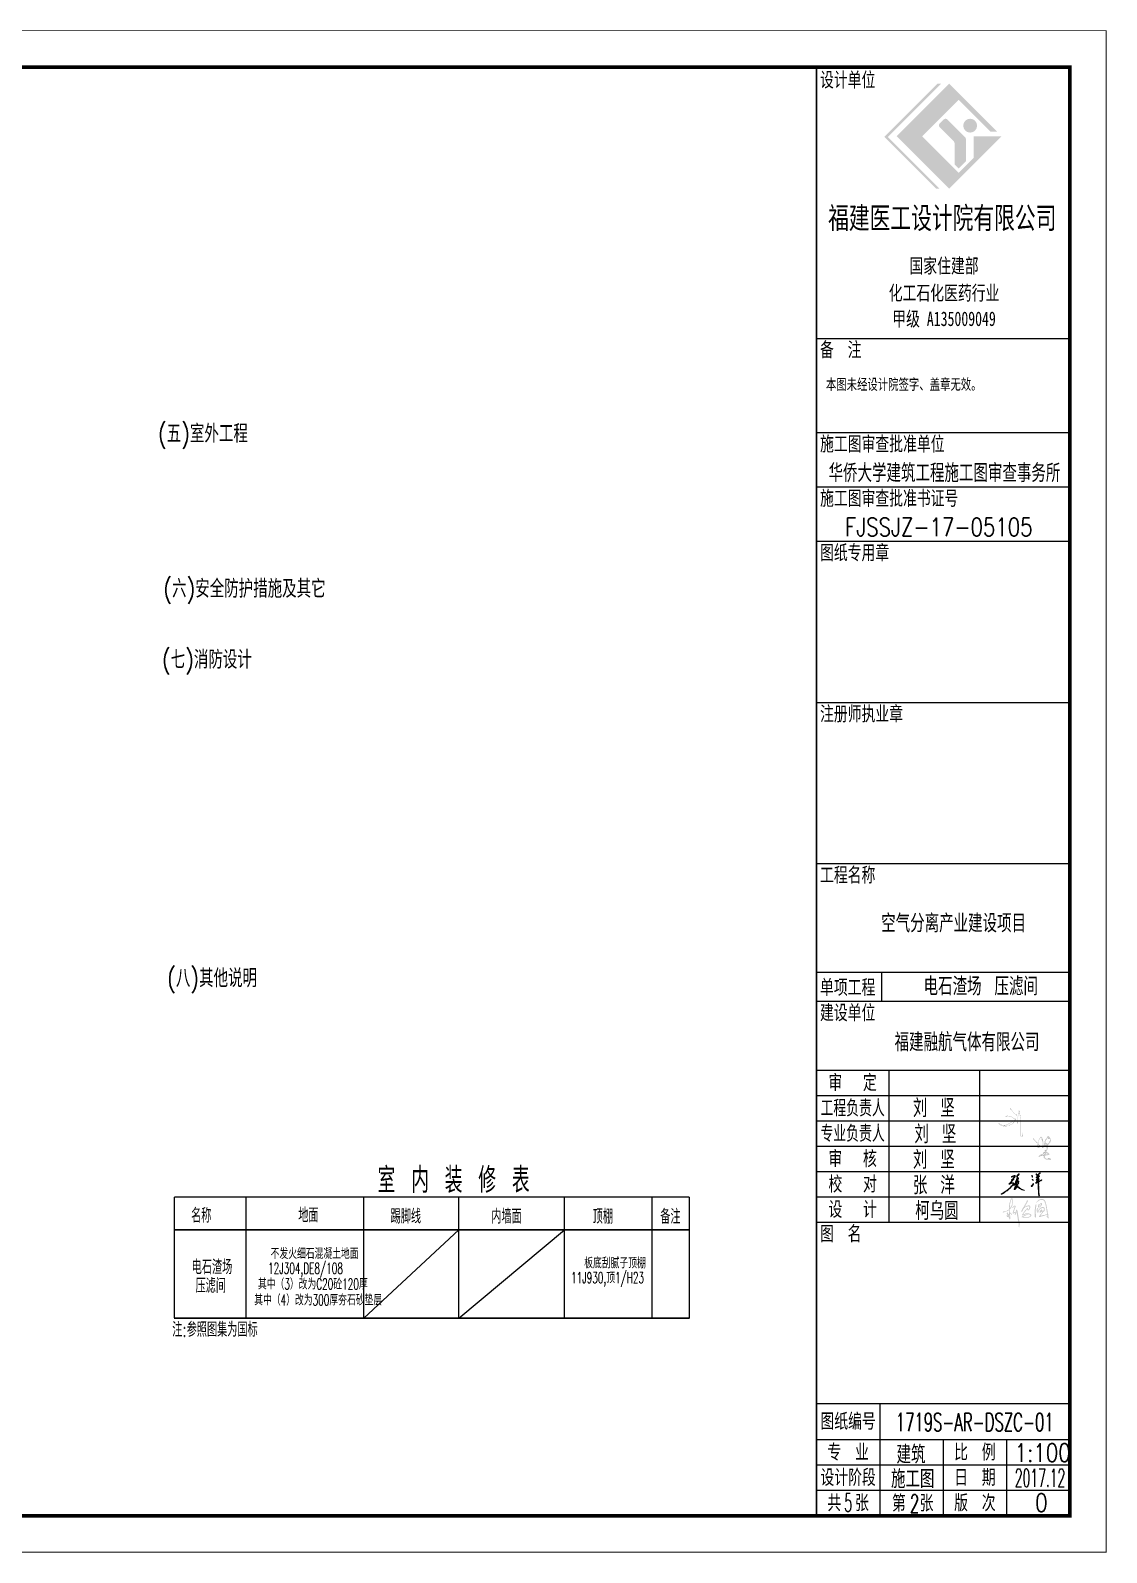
# Model space of a CAD drawing. Extents: x -107750 to 191080, y -97611 to -29805.
# Drawn here: x -37596 to -7886, y -97611 to -55591 of the extents above; entities that cross this region are included whole.
import ezdxf
from ezdxf.enums import TextEntityAlignment as Align

# ---------------------------------------------------------------- set-up
doc = ezdxf.new("R2010")
doc.units = 0
doc.header["$LTSCALE"] = 1000
doc.header["$MEASUREMENT"] = 0
for name, color, linetype in [('DIM', 1, 'Continuous'), ('FRAME', 3, 'Continuous'), ('PUB_TEXT', 7, 'Continuous'), ('文字', 4, 'Continuous')]:
    doc.layers.add(name, color=color, linetype=linetype)
doc.styles.add('_HZTXT', font='TXT', dxfattribs={"width": 0.8, "bigfont": 'HZTXT'})
doc.styles.add('FRAME', font='simhei.ttf', dxfattribs={"width": 0.7})
doc.styles.add('HZTXT', font='txt.shx', dxfattribs={"width": 0.8, "bigfont": 'hztxt.shx'})
doc.styles.add('黑体', font='simhei.ttf', dxfattribs={"width": 0.7})

# ---------------------------------------------------------------- blocks, each defined once
blk = doc.blocks.new('A$C6C54315B')
at = {"layer": 'FRAME'}
h = blk.add_hatch(color=256, dxfattribs=at)
h.paths.add_polyline_path([(54328, 39098), (55337, 40107), (56218, 39226), (56398, 39226), (55075, 40549), (53625, 39098), (55075, 37648), (56525, 39098), (55749, 39098), (55749, 38502), (55337, 38090)], flags=0)
edge = h.paths.add_edge_path(flags=0)
edge.add_arc((55154, 38910), 69.1, 0, 45, ccw=False)
edge.add_line((55223, 38910), (55223, 38327))
edge.add_line((55223, 38327), (55340, 38210))
edge.add_line((55340, 38210), (55538, 38409))
edge.add_line((55538, 38409), (55538, 39020))
edge.add_arc((55469, 39020), 69.1, 360, 405)
edge.add_line((55518, 39069), (55024, 39562))
edge.add_arc((54976, 39513), 69.1, 45, 135)
edge.add_line((54927, 39562), (54812, 39447))
edge.add_arc((54861, 39399), 69.1, 135, 225)
edge.add_line((54812, 39350), (55203, 38959))
edge = h.paths.add_edge_path(flags=0)
edge.add_arc((55655, 39391), 192, 0, 180)
edge.add_arc((55655, 39391), 192, 180, 360)
h.paths.add_polyline_path([(54716, 37648), (54814, 37648), (53382, 39080), (54851, 40549), (54754, 40549), (53285, 39080)], flags=0)
for p, q in [((58410, 33510), (51410, 33510)), ((58410, 30910), (51410, 30910)), ((58410, 29410), (51410, 29410)), ((58410, 27910), (51410, 27910)), ((58410, 23460), (51410, 23460)), ((58410, 19010), (51410, 19010)), ((58410, 16010), (51410, 16010)), ((53210, 16010), (53210, 15210)), ((58410, 15210), (51410, 15210)), ((58410, 13310), (51410, 13310)), ((53410, 13310), (53410, 9110)), ((55910, 13310), (55910, 9110)), ((58410, 12610), (51410, 12610)), ((58410, 11910), (51410, 11910)), ((58410, 11210), (51410, 11210)), ((58410, 10510), (51410, 10510)), ((58410, 9810), (51410, 9810)), ((58410, 9110), (51410, 9110)), ((58410, 4110), (51410, 4110)), ((53160, 4110), (53160, 1010)), ((58410, 3110), (51410, 3110)), ((54910, 3110), (54910, 1010)), ((56660, 3110), (56660, 1010)), ((58410, 2410), (51410, 2410)), ((58410, 1710), (51410, 1710))]:
    blk.add_line(p, q, dxfattribs=at)
for points, const_width in [([(10, 42010), (10, 10), (59410, 10), (59410, 42010)], 20), ([(2510, 41010), (2510, 1010), (58410, 1010), (58410, 41010)], 100)]:
    blk.add_lwpolyline(points, close=True, dxfattribs=dict(at, const_width=const_width))
at = {"layer": 'FRAME', "const_width": 50}
blk.add_lwpolyline([(51410, 41010), (51410, 1010)], dxfattribs=at)
at = {"layer": 'FRAME'}
for s, insert, char_height, width, attachment_point, style in [('设计单位', (51510, 40860), 400, 2368.14, 1, 'FRAME'), ('福建医工设计院有限公司', (54885, 36811), 600, 9859.32, 5, 'FRAME'), ('国家住建部', (54934, 35501), 400, 2944.75, 5, 'FRAME'), ('化工石化医药行业', (54934, 34752), 400, 4781.36, 5, 'FRAME'), ('甲级 A135009049', (54934, 34038), 400, 4439.66, 5, 'FRAME'), ('备  注', (51510, 33410), 400, 1758.31, 1, 'FRAME'), ('本图未经设计院签字、盖章无效。', (51673, 32067), 300, 6524.24, 7, '黑体'), ('施工图审查批准单位', (51510, 30810), 400, 5412.54, 1, 'FRAME'), ('施工图审查批准书证号', (51510, 29310), 400, 6008.14, 1, 'FRAME'), ('图纸专用章', (51510, 27810), 400, 2928.14, 1, 'FRAME'), ('注册师执业章', (51510, 23360), 400, 3554.58, 1, 'FRAME'), ('工程名称', (51510, 18910), 400, 2368.14, 1, 'FRAME'), ('单项工程', (51510, 15810), 400, 2349.15, 1, 'FRAME'), ('建设单位', (51510, 15110), 400, 2375.25, 1, 'FRAME'), ('审   定', (52410, 12960), 400, 2038.31, 5, 'FRAME'), ('{\\W0.65;工程负责人}', (52410, 12260), 400, 2758.64, 5, 'FRAME'), ('{\\W0.65;专业负责人}', (52410, 11560), 400, 2763.05, 5, 'FRAME'), ('审   核', (52410, 10860), 400, 2052.54, 5, 'FRAME'), ('校   对', (52410, 10160), 400, 2066.78, 5, 'FRAME'), ('设   计', (52410, 9460), 400, 2059.66, 5, 'FRAME'), ('图  名', (51510, 9010), 400, 1670.51, 1, 'FRAME'), ('图纸编号', (52285, 3610), 400, 2325.42, 5, 'FRAME'), ('专  业', (52285, 2760), 400, 1753.56, 5, 'FRAME'), ('比  例', (55785, 2760), 400, 1677.63, 5, 'FRAME'), ('设计阶段', (52285, 2060), 400, 2361.02, 5, 'FRAME'), ('日  期', (55785, 2060), 400, 1618.31, 5, 'FRAME'), ('共  张', (52285, 1360), 400, 1741.69, 5, 'FRAME'), ('第  张', (54069, 1353), 400, 1746.44, 5, 'FRAME'), ('版  次', (55785, 1360), 400, 1753.56, 5, 'FRAME')]:
    blk.add_mtext(s, dxfattribs=dict(at, insert=insert, char_height=char_height, width=width, attachment_point=attachment_point, style=style))
at = {"layer": 'PUB_TEXT', "style": '_HZTXT'}
for s, width, p in [('空气分离产业建设项目', 0.8, (53198, 17121)), ('电石渣场 压滤间', 0.8, (54369, 15380)), ('福建融航气体有限公司', 0.8, (53568, 13838)), ('刘 坚', 0.8, (54074, 12020)), ('刘 坚', 0.8, (54115, 11298)), ('刘 坚', 0.8, (54074, 10593)), ('张 洋', 0.8, (54074, 9888)), (' 柯乌圆', 0.8, (53781, 9182)), ('建筑', 0.8, (53622, 2456)), ('1:100', 0.8, (56887, 2507)), ('施工图', 0.8, (53468, 1780)), ('2017.12', 0.5, (56887, 1811)), ('5', 0.5, (52181, 1126)), ('0', 0.8, (57449, 1126))]:
    blk.add_text(s, height=500, dxfattribs=dict(at, width=width)).set_placement(p)
blk = doc.blocks.new('张洋')
at = {"lineweight": 9}
h = blk.add_hatch(color=4, dxfattribs=at)
h.paths.add_polyline_path([(1319, 100), (1323, 105), (1371, 81), (1419, 47), (1410, 23), (1391, 9), (1333, -73), (1232, -183), (1232, -193), (1203, -212), (1199, -197), (1208, -164), (1247, -101), (1256, -53), (1290, -1), (1299, 47), (1314, 62), (1319, 100)], flags=16)
h.paths.add_polyline_path([(2773, 134), (2763, 139), (2759, 129), (2768, 124), (2773, 134)], flags=17)
h.paths.add_polyline_path([(2941, 302), (2936, 307), (2917, 297), (2912, 273), (2821, 153), (2787, 95), (2778, 91), (2773, 110), (2759, 115), (2749, 95), (2739, 95), (2725, 76), (2754, 43), (2797, 43), (2821, 67), (2922, 239), (2922, 254), (2941, 283), (2941, 302)])
h.paths.add_polyline_path([(1328, 479), (1333, 479), (1333, 465), (1319, 451), (1328, 479)], flags=16)
h.paths.add_polyline_path([(1405, 542), (1410, 542), (1371, 499), (1405, 542)], flags=16)
h.paths.add_polyline_path([(3325, 566), (3330, 571), (3339, 475), (3200, 403), (3205, 422), (3243, 460), (3325, 566)], flags=16)
h.paths.add_polyline_path([(2826, 681), (2816, 686), (2816, 652), (2864, 623), (2869, 585), (2883, 580), (2903, 619), (2898, 643), (2879, 662), (2850, 667), (2826, 681)])
edge = h.paths.add_edge_path(flags=16)
edge.add_line((3387, 700), (3383, 700))
h.paths.add_polyline_path([(2787, 1036), (2783, 1041), (2759, 1031), (2759, 1012), (2797, 983), (2821, 931), (2821, 902), (2835, 897), (2850, 921), (2855, 964), (2840, 1003), (2811, 1031), (2787, 1036)])
h.paths.add_polyline_path([(3215, 1185), (3210, 1190), (3191, 1190), (3176, 1175), (3186, 1142), (3234, 1094), (3263, 1094), (3272, 1113), (3243, 1142), (3239, 1166), (3215, 1185)], flags=17)
h.paths.add_polyline_path([(1602, 1199), (1597, 1204), (1578, 1204), (1554, 1166), (1463, 1070), (1362, 940), (1362, 931), (1381, 916), (1386, 945), (1429, 969), (1429, 911), (1362, 681), (1275, 470), (1266, 407), (1285, 388), (1256, 355), (1271, 326), (1251, 316), (1194, 249), (1103, 167), (1103, 158), (1117, 143), (1155, 153), (1304, 307), (1323, 316), (1333, 297), (1323, 215), (1309, 196), (1280, 81), (1251, 33), (1242, -10), (1194, -116), (1155, -178), (1155, -226), (1165, -241), (1184, -250), (1223, -250), (1242, -241), (1290, -188), (1314, -154), (1319, -135), (1347, -116), (1347, -101), (1367, -68), (1381, -63), (1395, -34), (1448, 23), (1501, -20), (1525, -53), (1539, -58), (1573, -97), (1659, -159), (1847, -260), (2005, -313), (2072, -317), (2082, -308), (2067, -293), (1971, -265), (1909, -231), (1875, -226), (1779, -178), (1635, -87), (1477, 57), (1472, 71), (1501, 110), (1501, 124), (1487, 129), (1467, 95), (1448, 81), (1405, 110), (1352, 129), (1453, 215), (1487, 239), (1530, 297), (1554, 307), (1578, 340), (1578, 355), (1563, 369), (1549, 369), (1511, 316), (1352, 167), (1347, 191), (1371, 230), (1376, 316), (1367, 355), (1434, 393), (1458, 417), (1520, 436), (1583, 489), (1592, 513), (1583, 523), (1554, 527), (1520, 499), (1429, 451), (1400, 417), (1376, 417), (1357, 403), (1338, 407), (1352, 417), (1371, 455), (1448, 537), (1487, 595), (1472, 623), (1453, 628), (1448, 638), (1482, 691), (1511, 715), (1520, 743), (1544, 763), (1568, 825), (1563, 835), (1530, 844), (1491, 825), (1458, 796), (1448, 772), (1448, 743), (1463, 729), (1491, 758), (1491, 777), (1501, 787), (1515, 782), (1458, 710), (1371, 566), (1357, 561), (1371, 590), (1376, 628), (1391, 643), (1424, 734), (1434, 787), (1472, 902), (1477, 1022), (1511, 1051), (1511, 1060), (1544, 1084), (1611, 1175), (1611, 1195), (1602, 1199)])
h.paths.add_polyline_path([(3541, 1305), (3536, 1310), (3522, 1310), (3512, 1286), (3469, 1267), (3450, 1238), (3383, 1171), (3335, 1094), (3311, 1070), (3287, 1017), (3200, 902), (3186, 863), (3205, 844), (3243, 844), (3311, 883), (3354, 921), (3397, 940), (3368, 887), (3335, 883), (3325, 863), (3335, 825), (3330, 729), (3301, 705), (3234, 671), (3287, 748), (3282, 758), (3272, 758), (3267, 743), (3258, 743), (3219, 710), (3176, 657), (3181, 643), (3200, 628), (3243, 628), (3272, 638), (3311, 667), (3330, 667), (3330, 619), (3258, 523), (3104, 359), (3104, 350), (3119, 335), (3181, 340), (3205, 359), (3330, 422), (3344, 422), (3359, 307), (3354, 268), (3363, 215), (3373, -250), (3383, -308), (3407, -673), (3440, -788), (3455, -807), (3469, -807), (3479, -788), (3455, -716), (3450, -634), (3440, -610), (3431, -389), (3421, -380), (3421, -125), (3411, -111), (3411, -39), (3421, -25), (3411, 38), (3416, 105), (3407, 163), (3411, 220), (3392, 441), (3397, 460), (3445, 479), (3483, 503), (3493, 518), (3531, 523), (3575, 556), (3618, 571), (3699, 623), (3680, 647), (3661, 647), (3551, 590), (3512, 561), (3488, 561), (3421, 518), (3387, 508), (3383, 643), (3445, 719), (3445, 739), (3421, 758), (3378, 758), (3383, 825), (3397, 844), (3397, 859), (3378, 878), (3450, 959), (3479, 974), (3493, 998), (3479, 1027), (3459, 1027), (3435, 1012), (3397, 1003), (3378, 979), (3344, 964), (3234, 883), (3277, 940), (3282, 959), (3354, 1065), (3368, 1075), (3383, 1108), (3416, 1137), (3426, 1161), (3546, 1262), (3541, 1305)])
edge = h.paths.add_edge_path()
edge.add_line((906, 911), (925, 945))
edge.add_line((925, 945), (978, 979))
edge.add_line((978, 979), (1088, 1031))
edge.add_line((1088, 1031), (1112, 1031))
edge.add_line((1112, 1031), (1151, 1046))
edge.add_line((1151, 1046), (1155, 1041))
edge.add_line((906, 911), (915, 902))
edge.add_line((1155, 1041), (1203, 1041))
edge.add_line((1203, 1041), (1242, 1012))
edge.add_line((1242, 1012), (1237, 955))
edge.add_line((1237, 955), (1189, 873))
edge.add_line((1189, 873), (1103, 791))
edge.add_line((1103, 791), (1098, 772))
edge.add_line((1098, 772), (1117, 758))
edge.add_line((1117, 758), (1117, 724))
edge.add_line((1117, 724), (1103, 695))
edge.add_line((1103, 695), (997, 580))
edge.add_line((997, 580), (906, 460))
edge.add_line((906, 460), (752, 287))
edge.add_line((752, 287), (819, 326))
edge.add_line((819, 326), (882, 345))
edge.add_line((882, 345), (939, 374))
edge.add_line((939, 374), (987, 383))
edge.add_line((987, 383), (1059, 379))
edge.add_line((1059, 379), (1107, 355))
edge.add_line((1107, 355), (1131, 321))
edge.add_line((1131, 321), (1122, 283))
edge.add_line((1122, 283), (1088, 220))
edge.add_line((1088, 220), (1035, 167))
edge.add_line((1035, 167), (1002, 115))
edge.add_line((1002, 115), (954, 62))
edge.add_line((954, 62), (887, -1))
edge.add_line((887, -1), (829, -73))
edge.add_line((829, -73), (647, -241))
edge.add_line((647, -241), (498, -356))
edge.add_line((498, -356), (330, -461))
edge.add_line((330, -461), (272, -509))
edge.add_line((272, -509), (224, -533))
edge.add_line((224, -533), (143, -591))
edge.add_line((143, -591), (119, -596))
edge.add_line((119, -596), (90, -620))
edge.add_line((90, -620), (27, -653))
edge.add_line((27, -653), (-25, -673))
edge.add_line((-25, -673), (-35, -663))
edge.add_line((-35, -663), (-30, -677))
edge.add_line((-30, -677), (-40, -682))
edge.add_line((-40, -682), (-49, -663))
edge.add_line((-49, -663), (-35, -644))
edge.add_line((-35, -644), (138, -553))
edge.add_line((138, -553), (243, -481))
edge.add_line((243, -481), (272, -471))
edge.add_line((272, -471), (287, -452))
edge.add_line((287, -452), (311, -442))
edge.add_line((311, -442), (373, -394))
edge.add_line((373, -394), (407, -380))
edge.add_line((407, -380), (479, -322))
edge.add_line((479, -322), (488, -322))
edge.add_line((488, -322), (527, -284))
edge.add_line((527, -284), (565, -265))
edge.add_line((565, -265), (685, -154))
edge.add_line((685, -154), (699, -149))
edge.add_line((699, -149), (810, -44))
edge.add_line((810, -44), (863, 28))
edge.add_line((863, 28), (959, 119))
edge.add_line((959, 119), (973, 148))
edge.add_line((973, 148), (1002, 172))
edge.add_line((1002, 172), (1021, 211))
edge.add_line((1021, 211), (1050, 239))
edge.add_line((1050, 239), (1074, 278))
edge.add_line((1074, 278), (1083, 321))
edge.add_line((1083, 321), (1064, 335))
edge.add_line((1064, 335), (983, 345))
edge.add_line((983, 345), (810, 278))
edge.add_line((810, 278), (757, 239))
edge.add_line((757, 239), (695, 244))
edge.add_line((695, 244), (680, 263))
edge.add_line((680, 263), (810, 398))
edge.add_line((810, 398), (839, 441))
edge.add_line((839, 441), (915, 523))
edge.add_line((915, 523), (935, 556))
edge.add_line((935, 556), (1026, 657))
edge.add_line((1026, 657), (1069, 719))
edge.add_line((1069, 719), (1035, 719))
edge.add_line((1035, 719), (1021, 705))
edge.add_line((1021, 705), (1021, 695))
edge.add_line((1021, 695), (954, 638))
edge.add_line((954, 638), (925, 633))
edge.add_line((925, 633), (911, 647))
edge.add_line((911, 647), (911, 657))
edge.add_line((911, 657), (987, 719))
edge.add_line((987, 719), (997, 719))
edge.add_line((997, 719), (1002, 734))
edge.add_line((1002, 734), (1055, 777))
edge.add_line((1055, 777), (1093, 830))
edge.add_line((1093, 830), (1165, 907))
edge.add_line((1165, 907), (1194, 964))
edge.add_line((1194, 964), (1194, 993))
edge.add_line((1194, 993), (1184, 1003))
edge.add_line((1184, 1003), (1127, 998))
edge.add_line((1127, 998), (1050, 969))
edge.add_line((1050, 969), (1035, 955))
edge.add_line((1035, 955), (1021, 955))
edge.add_line((1021, 955), (939, 902))
edge.add_line((939, 902), (915, 902))
edge.add_line((915, 902), (915, 902))
at = {"color": 4, "lineweight": 9}
blk.add_line((906, 911, 31107534), (915, 902, 31107534), dxfattribs=at)
at = {"color": 4, "lineweight": 9, "elevation": 31107534}
for points in [[(915, 902), (915, 902), (939, 902), (1021, 955), (1035, 955), (1050, 969), (1127, 998), (1184, 1003), (1194, 993), (1194, 964), (1165, 907), (1093, 830), (1055, 777), (1002, 734), (997, 719), (987, 719), (911, 657), (911, 647), (925, 633), (954, 638), (1021, 695), (1021, 705), (1035, 719), (1069, 719), (1026, 657), (935, 556), (915, 523), (839, 441), (810, 398), (680, 263), (695, 244), (757, 239), (810, 278), (983, 345), (1064, 335), (1083, 321), (1074, 278), (1050, 239), (1021, 211), (1002, 172), (973, 148), (959, 119), (863, 28), (810, -44), (699, -149), (685, -154), (565, -265), (527, -284), (488, -322), (479, -322), (407, -380), (373, -394), (311, -442), (287, -452), (272, -471), (243, -481), (138, -553), (-35, -644), (-49, -663), (-40, -682), (-30, -677), (-35, -663), (-25, -673), (27, -653), (90, -620), (119, -596), (143, -591), (224, -533), (272, -509), (330, -461), (498, -356), (647, -241), (829, -73), (887, -1), (954, 62), (1002, 115), (1035, 167), (1088, 220), (1122, 283), (1131, 321), (1107, 355), (1059, 379), (987, 383), (939, 374), (882, 345), (819, 326), (752, 287), (906, 460), (997, 580), (1103, 695), (1117, 724), (1117, 758), (1098, 772), (1103, 791), (1189, 873), (1237, 955), (1242, 1012), (1203, 1041), (1155, 1041)], [(1155, 1041), (1151, 1046), (1112, 1031), (1088, 1031), (978, 979), (925, 945), (906, 911)], [(1602, 1199), (1597, 1204), (1578, 1204), (1554, 1166), (1463, 1070), (1362, 940), (1362, 931), (1381, 916), (1386, 945), (1429, 969), (1429, 911), (1362, 681), (1275, 470), (1266, 407), (1285, 388), (1256, 355), (1271, 326), (1251, 316), (1194, 249), (1103, 167), (1103, 158), (1117, 143), (1155, 153), (1304, 307), (1323, 316), (1333, 297), (1323, 215), (1309, 196), (1280, 81), (1251, 33), (1242, -10), (1194, -116), (1155, -178), (1155, -226), (1165, -241), (1184, -250), (1223, -250), (1242, -241), (1290, -188), (1314, -154), (1319, -135), (1347, -116), (1347, -101), (1367, -68), (1381, -63), (1395, -34), (1448, 23), (1501, -20), (1525, -53), (1539, -58), (1573, -97), (1659, -159), (1847, -260), (2005, -313), (2072, -317), (2082, -308), (2067, -293), (1971, -265), (1909, -231), (1875, -226), (1779, -178), (1635, -87), (1477, 57), (1472, 71), (1501, 110), (1501, 124), (1487, 129), (1467, 95), (1448, 81), (1405, 110), (1352, 129), (1453, 215), (1487, 239), (1530, 297), (1554, 307), (1578, 340), (1578, 355), (1563, 369), (1549, 369), (1511, 316), (1352, 167), (1347, 191), (1371, 230), (1376, 316), (1367, 355), (1434, 393), (1458, 417), (1520, 436), (1583, 489), (1592, 513), (1583, 523), (1554, 527), (1520, 499), (1429, 451), (1400, 417), (1376, 417), (1357, 403), (1338, 407), (1352, 417), (1371, 455), (1448, 537), (1487, 595), (1472, 623), (1453, 628), (1448, 638), (1482, 691), (1511, 715), (1520, 743), (1544, 763), (1568, 825), (1563, 835), (1530, 844), (1491, 825), (1458, 796), (1448, 772), (1448, 743), (1463, 729), (1491, 758), (1491, 777), (1501, 787), (1515, 782), (1458, 710), (1371, 566), (1357, 561), (1371, 590), (1376, 628), (1391, 643), (1424, 734), (1434, 787), (1472, 902), (1477, 1022), (1511, 1051), (1511, 1060), (1544, 1084), (1611, 1175), (1611, 1195), (1602, 1199)], [(1319, 100), (1323, 105), (1371, 81), (1419, 47), (1410, 23), (1391, 9), (1333, -73), (1232, -183), (1232, -193), (1203, -212), (1199, -197), (1208, -164), (1247, -101), (1256, -53), (1290, -1), (1299, 47), (1314, 62), (1319, 100)], [(1328, 479), (1333, 479), (1333, 465), (1319, 451), (1328, 479)], [(1405, 542), (1410, 542), (1371, 499), (1405, 542)], [(2941, 302), (2936, 307), (2917, 297), (2912, 273), (2821, 153), (2787, 95), (2778, 91), (2773, 110), (2759, 115), (2749, 95), (2739, 95), (2725, 76), (2754, 43), (2797, 43), (2821, 67), (2922, 239), (2922, 254), (2941, 283), (2941, 302)], [(2787, 1036), (2783, 1041), (2759, 1031), (2759, 1012), (2797, 983), (2821, 931), (2821, 902), (2835, 897), (2850, 921), (2855, 964), (2840, 1003), (2811, 1031), (2787, 1036)], [(2773, 134), (2763, 139), (2759, 129), (2768, 124), (2773, 134)], [(2826, 681), (2816, 686), (2816, 652), (2864, 623), (2869, 585), (2883, 580), (2903, 619), (2898, 643), (2879, 662), (2850, 667), (2826, 681)], [(3541, 1305), (3536, 1310), (3522, 1310), (3512, 1286), (3469, 1267), (3450, 1238), (3383, 1171), (3335, 1094), (3311, 1070), (3287, 1017), (3200, 902), (3186, 863), (3205, 844), (3243, 844), (3311, 883), (3354, 921), (3397, 940), (3368, 887), (3335, 883), (3325, 863), (3335, 825), (3330, 729), (3301, 705), (3234, 671), (3287, 748), (3282, 758), (3272, 758), (3267, 743), (3258, 743), (3219, 710), (3176, 657), (3181, 643), (3200, 628), (3243, 628), (3272, 638), (3311, 667), (3330, 667), (3330, 619), (3258, 523), (3104, 359), (3104, 350), (3119, 335), (3181, 340), (3205, 359), (3330, 422), (3344, 422), (3359, 307), (3354, 268), (3363, 215), (3373, -250), (3383, -308), (3407, -673), (3440, -788), (3455, -807), (3469, -807), (3479, -788), (3455, -716), (3450, -634), (3440, -610), (3431, -389), (3421, -380), (3421, -125), (3411, -111), (3411, -39), (3421, -25), (3411, 38), (3416, 105), (3407, 163), (3411, 220), (3392, 441), (3397, 460), (3445, 479), (3483, 503), (3493, 518), (3531, 523), (3575, 556), (3618, 571), (3699, 623), (3680, 647), (3661, 647), (3551, 590), (3512, 561), (3488, 561), (3421, 518), (3387, 508), (3383, 643), (3445, 719), (3445, 739), (3421, 758), (3378, 758), (3383, 825), (3397, 844), (3397, 859), (3378, 878), (3450, 959), (3479, 974), (3493, 998), (3479, 1027), (3459, 1027), (3435, 1012), (3397, 1003), (3378, 979), (3344, 964), (3234, 883), (3277, 940), (3282, 959), (3354, 1065), (3368, 1075), (3383, 1108), (3416, 1137), (3426, 1161), (3546, 1262), (3541, 1305)], [(3215, 1185), (3210, 1190), (3191, 1190), (3176, 1175), (3186, 1142), (3234, 1094), (3263, 1094), (3272, 1113), (3243, 1142), (3239, 1166), (3215, 1185)], [(3325, 566), (3330, 571), (3339, 475), (3200, 403), (3205, 422), (3243, 460), (3325, 566)], [(3383, 700), (3387, 700), (3383, 700)]]:
    blk.add_lwpolyline(points, dxfattribs=at)

msp = doc.modelspace()

# ---------------------------------------------------------------- hatches: boundary and pattern name
at = {"layer": '文字', "lineweight": -3}
h = msp.add_hatch(color=256, dxfattribs=at)
h.paths.add_polyline_path([(-10533, -85348), (-10538, -85349), (-10540, -85359), (-10541, -85364), (-10542, -85366), (-10534, -85371), (-10527, -85385), (-10501, -85415), (-10482, -85443), (-10454, -85478), (-10432, -85500), (-10411, -85513), (-10382, -85529), (-10363, -85544), (-10357, -85551), (-10353, -85549), (-10353, -85540), (-10360, -85538), (-10367, -85527), (-10380, -85519), (-10382, -85518), (-10399, -85507), (-10412, -85503), (-10442, -85474), (-10459, -85455), (-10475, -85437), (-10485, -85415), (-10506, -85386), (-10518, -85369), (-10523, -85357)])
h.paths.add_polyline_path([(-10684, -85562), (-10680, -85572), (-10685, -85579), (-10682, -85582), (-10675, -85577), (-10657, -85576), (-10642, -85571), (-10582, -85573), (-10531, -85582), (-10486, -85602), (-10461, -85624), (-10440, -85648), (-10432, -85666), (-10432, -85670), (-10439, -85677), (-10453, -85682), (-10458, -85684), (-10471, -85698), (-10497, -85715), (-10571, -85759), (-10630, -85788), (-10663, -85800), (-10700, -85812), (-10750, -85817), (-10766, -85815), (-10773, -85817), (-10808, -85796), (-10833, -85767), (-10846, -85757), (-10857, -85749), (-10866, -85749), (-10875, -85751), (-10872, -85759), (-10863, -85776), (-10842, -85795), (-10828, -85811), (-10803, -85821), (-10772, -85834), (-10751, -85839), (-10710, -85841), (-10658, -85840), (-10641, -85834), (-10616, -85829), (-10573, -85818), (-10522, -85800), (-10484, -85781), (-10455, -85757), (-10440, -85741), (-10423, -85716), (-10414, -85701), (-10414, -85685), (-10417, -85674), (-10414, -85667), (-10412, -85659), (-10408, -85659), (-10406, -85668), (-10392, -85691), (-10376, -85709), (-10360, -85722), (-10359, -85737), (-10359, -85750), (-10356, -85758), (-10349, -85766), (-10338, -85774), (-10332, -85770), (-10328, -85763), (-10335, -85762), (-10336, -85748), (-10340, -85744), (-10342, -85731), (-10342, -85723), (-10343, -85697), (-10337, -85641), (-10331, -85579), (-10322, -85548), (-10312, -85510), (-10303, -85480), (-10303, -85469), (-10296, -85473), (-10289, -85492), (-10280, -85557), (-10273, -85611), (-10266, -85674), (-10263, -85743), (-10263, -85831), (-10264, -85858), (-10266, -85930), (-10268, -86011), (-10267, -86060), (-10263, -86106), (-10260, -86125), (-10242, -86143), (-10216, -86136), (-10203, -86122), (-10194, -86091), (-10198, -86064), (-10201, -86046), (-10207, -86028), (-10213, -86012), (-10217, -86024), (-10212, -86041), (-10213, -86073), (-10215, -86100), (-10220, -86121), (-10227, -86128), (-10238, -86132), (-10248, -86120), (-10252, -86086), (-10251, -86011), (-10247, -85797), (-10250, -85698), (-10258, -85629), (-10277, -85500), (-10289, -85439), (-10299, -85405), (-10309, -85405), (-10312, -85412), (-10310, -85434), (-10310, -85458), (-10312, -85480), (-10325, -85524), (-10330, -85544), (-10336, -85568), (-10341, -85587), (-10342, -85609), (-10348, -85648), (-10350, -85683), (-10353, -85694), (-10352, -85715), (-10371, -85696), (-10389, -85672), (-10395, -85654), (-10396, -85638), (-10409, -85627), (-10416, -85633), (-10417, -85641), (-10418, -85654), (-10420, -85660), (-10424, -85660), (-10428, -85657), (-10432, -85645), (-10443, -85630), (-10461, -85605), (-10473, -85597), (-10488, -85586), (-10502, -85578), (-10536, -85566), (-10557, -85562), (-10574, -85560), (-10595, -85557), (-10617, -85556), (-10638, -85554), (-10651, -85556), (-10657, -85562), (-10674, -85562), (-10678, -85563)])
h.paths.add_polyline_path([(-10429, -85684), (-10427, -85695), (-10432, -85708), (-10450, -85733), (-10460, -85742), (-10489, -85768), (-10515, -85785), (-10532, -85793), (-10541, -85794), (-10550, -85801), (-10571, -85806), (-10587, -85815), (-10605, -85817), (-10622, -85822), (-10636, -85823), (-10645, -85828), (-10658, -85828), (-10669, -85831), (-10682, -85832), (-10702, -85830), (-10643, -85808), (-10596, -85789), (-10556, -85765), (-10525, -85748), (-10502, -85732), (-10478, -85720), (-10461, -85703), (-10449, -85696), (-10439, -85693), (-10435, -85690)], flags=16)
h = msp.add_hatch(color=256, dxfattribs=at)
h.paths.add_polyline_path([(-9888, -86174), (-9899, -86175), (-9907, -86171), (-9913, -86174), (-9917, -86182), (-9921, -86188), (-9913, -86194), (-9914, -86206), (-9896, -86224), (-9849, -86266), (-9802, -86307), (-9787, -86325), (-9793, -86343), (-9797, -86374), (-9803, -86384), (-9802, -86393), (-9801, -86409), (-9795, -86411), (-9793, -86426), (-9785, -86439), (-9766, -86442), (-9749, -86442), (-9741, -86429), (-9734, -86414), (-9735, -86398), (-9733, -86372), (-9744, -86355), (-9757, -86331), (-9767, -86318), (-9770, -86307), (-9755, -86245), (-9741, -86209), (-9722, -86181), (-9711, -86167), (-9694, -86165), (-9681, -86179), (-9672, -86203), (-9663, -86240), (-9655, -86278), (-9648, -86310), (-9649, -86338), (-9653, -86360), (-9658, -86373), (-9664, -86380), (-9659, -86393), (-9660, -86408), (-9665, -86416), (-9663, -86427), (-9657, -86432), (-9656, -86443), (-9654, -86450), (-9650, -86447), (-9641, -86440), (-9617, -86427), (-9611, -86396), (-9597, -86377), (-9581, -86395), (-9556, -86400), (-9537, -86390), (-9533, -86380), (-9524, -86394), (-9540, -86442), (-9539, -86470), (-9552, -86495), (-9560, -86503), (-9572, -86503), (-9580, -86492), (-9589, -86498), (-9600, -86503), (-9596, -86518), (-9588, -86547), (-9605, -86554), (-9629, -86577), (-9671, -86622), (-9716, -86627), (-9743, -86649), (-9761, -86665), (-9761, -86681), (-9755, -86694), (-9736, -86687), (-9725, -86675), (-9711, -86670), (-9689, -86659), (-9633, -86657), (-9616, -86664), (-9623, -86675), (-9622, -86696), (-9620, -86715), (-9601, -86725), (-9589, -86746), (-9566, -86758), (-9547, -86767), (-9508, -86768), (-9480, -86762), (-9470, -86764), (-9468, -86772), (-9448, -86772), (-9434, -86760), (-9424, -86751), (-9432, -86741), (-9442, -86725), (-9444, -86720), (-9456, -86718), (-9472, -86722), (-9491, -86720), (-9497, -86725), (-9497, -86732), (-9509, -86735), (-9528, -86737), (-9552, -86736), (-9567, -86720), (-9581, -86712), (-9586, -86696), (-9588, -86679), (-9588, -86662), (-9570, -86651), (-9523, -86645), (-9502, -86634), (-9476, -86634), (-9459, -86615), (-9461, -86605), (-9478, -86596), (-9496, -86576), (-9518, -86560), (-9537, -86550), (-9552, -86541), (-9554, -86534), (-9540, -86523), (-9530, -86507), (-9522, -86486), (-9514, -86477), (-9514, -86459), (-9505, -86443), (-9507, -86412), (-9497, -86394), (-9501, -86366), (-9502, -86352), (-9487, -86346), (-9475, -86332), (-9445, -86295), (-9436, -86284), (-9427, -86259), (-9422, -86244), (-9424, -86224), (-9428, -86207), (-9437, -86178), (-9448, -86157), (-9465, -86136), (-9488, -86113), (-9504, -86113), (-9520, -86124), (-9527, -86142), (-9545, -86169), (-9566, -86214), (-9586, -86255), (-9592, -86277), (-9601, -86299), (-9609, -86311), (-9616, -86324), (-9608, -86330), (-9613, -86340), (-9608, -86355), (-9611, -86361), (-9622, -86361), (-9622, -86381), (-9627, -86391), (-9637, -86389), (-9637, -86377), (-9629, -86366), (-9630, -86327), (-9632, -86273), (-9638, -86256), (-9644, -86225), (-9655, -86183), (-9662, -86158), (-9681, -86140), (-9693, -86132), (-9707, -86134), (-9717, -86148), (-9730, -86165), (-9752, -86203), (-9768, -86244), (-9777, -86287), (-9778, -86297), (-9786, -86298), (-9800, -86286), (-9826, -86259), (-9846, -86246), (-9865, -86224), (-9882, -86201), (-9888, -86191)])
h.paths.add_polyline_path([(-9599, -86581), (-9616, -86591), (-9633, -86607), (-9638, -86617), (-9638, -86625), (-9613, -86627), (-9600, -86622), (-9595, -86605), (-9590, -86587)], flags=16)
h.paths.add_polyline_path([(-9551, -86588), (-9527, -86591), (-9520, -86596), (-9519, -86603), (-9518, -86616), (-9529, -86616), (-9541, -86621), (-9554, -86620), (-9566, -86616), (-9555, -86599), (-9554, -86591)], flags=16)
h.paths.add_polyline_path([(-9522, -86172), (-9490, -86171), (-9466, -86175), (-9450, -86196), (-9447, -86230), (-9455, -86265), (-9475, -86292), (-9498, -86317), (-9511, -86329), (-9519, -86335), (-9523, -86326), (-9523, -86317), (-9537, -86310), (-9548, -86303), (-9563, -86299), (-9573, -86288), (-9576, -86276), (-9562, -86237), (-9543, -86191), (-9532, -86179)], flags=16)
h.paths.add_polyline_path([(-9566, -86336), (-9552, -86345), (-9544, -86349), (-9547, -86358), (-9556, -86362), (-9569, -86362), (-9581, -86351), (-9578, -86341), (-9570, -86336)], flags=16)
h.paths.add_polyline_path([(-9773, -86351), (-9765, -86362), (-9759, -86376), (-9752, -86391), (-9754, -86404), (-9758, -86413), (-9764, -86414), (-9769, -86408), (-9774, -86390), (-9777, -86379), (-9777, -86365), (-9777, -86353)], flags=16)
h = msp.add_hatch(color=256, dxfattribs=at)
h.paths.add_polyline_path([(-10522, -88097), (-10506, -88072), (-10494, -88047), (-10487, -88015), (-10476, -87973), (-10471, -87936), (-10468, -87903), (-10473, -87869), (-10480, -87847), (-10494, -87835), (-10511, -87833), (-10527, -87845), (-10549, -87902), (-10571, -87982), (-10580, -88067), (-10584, -88140), (-10621, -88161), (-10655, -88181), (-10685, -88192), (-10714, -88193), (-10735, -88191), (-10752, -88208), (-10752, -88214), (-10742, -88218), (-10733, -88225), (-10724, -88223), (-10710, -88221), (-10713, -88213), (-10705, -88210), (-10677, -88204), (-10663, -88196), (-10638, -88192), (-10622, -88184), (-10609, -88176), (-10582, -88160), (-10578, -88164), (-10579, -88170), (-10583, -88196), (-10582, -88219), (-10578, -88236), (-10579, -88254), (-10584, -88267), (-10590, -88274), (-10599, -88271), (-10600, -88260), (-10607, -88244), (-10608, -88232), (-10614, -88225), (-10637, -88221), (-10642, -88246), (-10637, -88261), (-10635, -88273), (-10641, -88295), (-10642, -88323), (-10638, -88337), (-10630, -88345), (-10616, -88349), (-10603, -88344), (-10594, -88336), (-10591, -88356), (-10582, -88372), (-10569, -88395), (-10570, -88407), (-10550, -88410), (-10540, -88388), (-10539, -88379), (-10545, -88372), (-10543, -88362), (-10547, -88356), (-10545, -88341), (-10548, -88335), (-10545, -88313), (-10550, -88309), (-10549, -88303), (-10552, -88298), (-10550, -88284), (-10553, -88278), (-10551, -88264), (-10554, -88261), (-10553, -88248), (-10548, -88251), (-10542, -88254), (-10533, -88255), (-10530, -88263), (-10521, -88275), (-10519, -88285), (-10508, -88288), (-10502, -88284), (-10500, -88269), (-10503, -88262), (-10515, -88247), (-10532, -88233), (-10552, -88228), (-10556, -88221), (-10564, -88217), (-10560, -88205), (-10558, -88128), (-10543, -88120)])
h.paths.add_polyline_path([(-10558, -88087), (-10556, -88069), (-10556, -88042), (-10553, -88018), (-10550, -87995), (-10545, -87969), (-10539, -87941), (-10534, -87917), (-10531, -87899), (-10522, -87882), (-10512, -87868), (-10501, -87852), (-10491, -87858), (-10490, -87868), (-10485, -87883), (-10484, -87900), (-10487, -87929), (-10490, -87955), (-10495, -87985), (-10503, -88015), (-10517, -88047), (-10533, -88072), (-10548, -88088), (-10550, -88101), (-10559, -88104)], flags=16)
h.paths.add_polyline_path([(-10615, -88267), (-10618, -88287), (-10613, -88312), (-10614, -88321), (-10609, -88322), (-10603, -88303), (-10607, -88294), (-10608, -88275)], flags=16)
h.paths.add_polyline_path([(-10577, -88292), (-10575, -88304), (-10572, -88312), (-10568, -88337), (-10570, -88350), (-10575, -88338), (-10582, -88334), (-10584, -88324), (-10585, -88303)], flags=16)
h.paths.add_polyline_path([(-10402, -88037), (-10430, -88031), (-10454, -88048), (-10470, -88066), (-10487, -88084), (-10484, -88095), (-10474, -88100), (-10454, -88077), (-10432, -88056), (-10422, -88055), (-10430, -88083), (-10442, -88123), (-10459, -88160), (-10467, -88196), (-10472, -88214), (-10477, -88234), (-10474, -88249), (-10466, -88259), (-10458, -88260), (-10449, -88255), (-10445, -88246), (-10429, -88236), (-10413, -88237), (-10417, -88255), (-10423, -88267), (-10424, -88282), (-10415, -88292), (-10404, -88293), (-10396, -88274), (-10390, -88251), (-10382, -88240), (-10372, -88188), (-10370, -88210), (-10364, -88258), (-10358, -88301), (-10347, -88343), (-10342, -88389), (-10337, -88418), (-10330, -88445), (-10321, -88481), (-10317, -88508), (-10313, -88536), (-10311, -88565), (-10310, -88596), (-10314, -88618), (-10298, -88633), (-10290, -88581), (-10289, -88532), (-10291, -88490), (-10299, -88437), (-10311, -88386), (-10320, -88320), (-10332, -88254), (-10342, -88197), (-10350, -88155), (-10358, -88149), (-10378, -88148), (-10388, -88172), (-10393, -88197), (-10397, -88216), (-10429, -88212), (-10442, -88223), (-10452, -88229), (-10455, -88222), (-10445, -88208), (-10429, -88150), (-10411, -88101), (-10399, -88062), (-10397, -88051)])
h.paths.add_polyline_path([(-10113, -88069), (-10090, -88063), (-10067, -88055), (-10031, -88050), (-10023, -88057), (-10018, -88068), (-10021, -88092), (-10028, -88118), (-10039, -88135), (-10048, -88145), (-10057, -88144), (-10058, -88132), (-10053, -88111), (-10063, -88104), (-10078, -88103), (-10090, -88115), (-10108, -88136), (-10129, -88161), (-10149, -88183), (-10175, -88219), (-10196, -88249), (-10209, -88262), (-10217, -88282), (-10217, -88298), (-10190, -88300), (-10159, -88288), (-10133, -88278), (-10081, -88265), (-10073, -88270), (-10087, -88277), (-10112, -88285), (-10137, -88294), (-10175, -88308), (-10197, -88321), (-10228, -88341), (-10229, -88354), (-10213, -88357), (-10185, -88363), (-10153, -88367), (-10120, -88368), (-10075, -88367), (-10048, -88366), (-10031, -88362), (-10015, -88354), (-9991, -88345), (-9973, -88329), (-9968, -88319), (-9963, -88299), (-9967, -88288), (-9987, -88266), (-10013, -88253), (-10074, -88246), (-10126, -88251), (-10146, -88262), (-10185, -88277), (-10183, -88264), (-10175, -88253), (-10164, -88238), (-10152, -88220), (-10140, -88208), (-10122, -88187), (-10101, -88161), (-10080, -88127), (-10072, -88128), (-10071, -88157), (-10061, -88166), (-10034, -88167), (-10027, -88158), (-10011, -88131), (-9998, -88112), (-9989, -88068), (-9998, -88045), (-10011, -88031), (-10046, -88027), (-10089, -88037), (-10133, -88058), (-10163, -88083), (-10146, -88061), (-10128, -88039), (-10114, -88008), (-10090, -87974), (-10068, -87933), (-10054, -87902), (-10063, -87893), (-10081, -87889), (-10090, -87896), (-10095, -87922), (-10100, -87938), (-10116, -87965), (-10135, -87997), (-10153, -88029), (-10174, -88066), (-10196, -88095), (-10218, -88139), (-10237, -88177), (-10247, -88201), (-10221, -88204), (-10215, -88194), (-10206, -88180), (-10198, -88162), (-10184, -88135), (-10162, -88104), (-10153, -88096), (-10135, -88080)])
h.paths.add_polyline_path([(-10045, -88273), (-10039, -88272), (-10025, -88275), (-10018, -88278), (-10004, -88286), (-9995, -88295), (-9993, -88304), (-9996, -88315), (-9999, -88322), (-10006, -88327), (-10021, -88337), (-10045, -88345), (-10086, -88348), (-10118, -88350), (-10146, -88352), (-10189, -88345), (-10186, -88340), (-10172, -88334), (-10157, -88323), (-10129, -88309), (-10098, -88295), (-10069, -88284)], flags=16)
h.paths.add_polyline_path([(-9488, -88352), (-9482, -88354), (-9485, -88367), (-9487, -88376), (-9486, -88386), (-9504, -88386), (-9512, -88373), (-9518, -88362), (-9530, -88347), (-9548, -88320), (-9553, -88305), (-9551, -88301), (-9541, -88312), (-9530, -88325), (-9519, -88333), (-9522, -88310), (-9523, -88298), (-9525, -88291), (-9531, -88289), (-9561, -88296), (-9612, -88316), (-9645, -88323), (-9680, -88332), (-9712, -88344), (-9726, -88348), (-9748, -88346), (-9753, -88331), (-9749, -88320), (-9733, -88306), (-9721, -88284), (-9696, -88258), (-9682, -88243), (-9676, -88226), (-9670, -88221), (-9665, -88214), (-9662, -88196), (-9669, -88193), (-9677, -88200), (-9698, -88213), (-9703, -88221), (-9709, -88226), (-9714, -88230), (-9733, -88227), (-9737, -88216), (-9735, -88201), (-9729, -88194), (-9724, -88181), (-9719, -88170), (-9709, -88160), (-9699, -88149), (-9689, -88140), (-9681, -88137), (-9675, -88141), (-9670, -88147), (-9667, -88154), (-9668, -88163), (-9672, -88168), (-9629, -88178), (-9621, -88157), (-9619, -88146), (-9616, -88133), (-9614, -88123), (-9626, -88108), (-9630, -88104), (-9655, -88101), (-9672, -88105), (-9697, -88111), (-9712, -88122), (-9727, -88129), (-9734, -88139), (-9740, -88152), (-9745, -88164), (-9752, -88175), (-9757, -88192), (-9765, -88205), (-9766, -88217), (-9772, -88221), (-9775, -88226), (-9783, -88228), (-9799, -88221), (-9801, -88212), (-9807, -88200), (-9814, -88184), (-9814, -88170), (-9812, -88135), (-9807, -88113), (-9799, -88102), (-9774, -88092), (-9762, -88083), (-9750, -88072), (-9737, -88060), (-9720, -88047), (-9711, -88029), (-9703, -88018), (-9695, -88002), (-9691, -87988), (-9692, -87983), (-9698, -87983), (-9704, -87990), (-9713, -88001), (-9726, -88013), (-9736, -88018), (-9741, -88038), (-9746, -88047), (-9747, -88055), (-9750, -88062), (-9754, -88068), (-9763, -88069), (-9775, -88067), (-9776, -88058), (-9775, -88040), (-9767, -87995), (-9758, -87995), (-9750, -87996), (-9748, -88006), (-9745, -88007), (-9740, -88005), (-9733, -87995), (-9730, -87988), (-9705, -87968), (-9697, -87962), (-9684, -87963), (-9667, -87966), (-9664, -87973), (-9666, -87983), (-9670, -88009), (-9675, -88016), (-9692, -88045), (-9703, -88056), (-9730, -88073), (-9748, -88092), (-9759, -88098), (-9779, -88108), (-9783, -88114), (-9786, -88122), (-9788, -88132), (-9788, -88143), (-9792, -88157), (-9793, -88168), (-9790, -88180), (-9788, -88189), (-9788, -88197), (-9782, -88199), (-9774, -88197), (-9772, -88187), (-9768, -88164), (-9765, -88147), (-9757, -88134), (-9733, -88110), (-9712, -88094), (-9691, -88085), (-9675, -88076), (-9658, -88072), (-9641, -88070), (-9622, -88075), (-9611, -88080), (-9603, -88088), (-9599, -88097), (-9593, -88111), (-9592, -88134), (-9593, -88148), (-9596, -88164), (-9599, -88182), (-9606, -88187), (-9613, -88193), (-9625, -88205), (-9635, -88203), (-9641, -88214), (-9648, -88231), (-9658, -88242), (-9671, -88257), (-9688, -88282), (-9697, -88295), (-9703, -88304), (-9711, -88311), (-9693, -88312), (-9672, -88305), (-9628, -88291), (-9583, -88288), (-9556, -88275), (-9531, -88272), (-9534, -88249), (-9535, -88217), (-9543, -88170), (-9549, -88138), (-9554, -88100), (-9558, -88076), (-9567, -88037), (-9575, -87994), (-9583, -87970), (-9592, -87946), (-9600, -87926), (-9606, -87914), (-9611, -87901), (-9618, -87894), (-9629, -87887), (-9650, -87879), (-9665, -87876), (-9678, -87877), (-9706, -87877), (-9729, -87882), (-9750, -87897), (-9767, -87904), (-9782, -87917), (-9793, -87928), (-9810, -87943), (-9818, -87953), (-9826, -87969), (-9819, -87939), (-9810, -87923), (-9789, -87904), (-9769, -87880), (-9739, -87865), (-9701, -87851), (-9673, -87852), (-9647, -87854), (-9630, -87860), (-9606, -87869), (-9592, -87889), (-9579, -87913), (-9564, -87948), (-9560, -87972), (-9546, -88012), (-9544, -88030), (-9539, -88056), (-9532, -88090), (-9527, -88117), (-9524, -88143), (-9515, -88182), (-9511, -88207), (-9509, -88237), (-9507, -88252), (-9505, -88262), (-9497, -88263), (-9492, -88268), (-9499, -88280), (-9496, -88307), (-9492, -88332)])
h.paths.add_polyline_path([(-9830, -88075), (-9827, -88037), (-9825, -88016), (-9827, -88006), (-9832, -87997), (-9845, -88000), (-9854, -88037), (-9859, -88075), (-9865, -88120), (-9872, -88174), (-9870, -88201), (-9874, -88253), (-9873, -88299), (-9870, -88343), (-9859, -88361), (-9844, -88365), (-9837, -88356), (-9837, -88336), (-9833, -88302), (-9832, -88261), (-9835, -88245), (-9844, -88294), (-9842, -88231), (-9844, -88214), (-9839, -88161), (-9841, -88145)])

# ---------------------------------------------------------------- linework, layer by layer
at = {"layer": 'DIM', "color": 3}
for p, q in [((-31645, -91138, -17090), (-31645, -87798)), ((-28388, -91138, -17090), (-28388, -87798)), ((-25771, -91138, -17090), (-25771, -87798)), ((-22850, -91138, -17090), (-22850, -87798)), ((-20434, -91113, -17090), (-20434, -87801, -84)), ((-19404, -88698), (-33625, -88698)), ((-33625, -88698), (-20434, -88698)), ((-33625, -88698), (-19404, -88698)), ((-33625, -88698), (-20434, -88698)), ((-33625, -88698), (-19404, -88698)), ((-28388, -91138, -17090), (-25771, -88698)), ((-25771, -91138, -17090), (-22850, -88698)), ((-33625, -91138, -17090), (-19404, -91138, -17090)), ((-33625, -91138, -17090), (-19404, -91138, -17090)), ((-33625, -91138, -17090), (-19404, -91138, -17090))]:
    msp.add_line(p, q, dxfattribs=at)
at = {"layer": 'DIM', "color": 3, "const_width": 35.3}
for points, elevation in [([(-33625, -91138), (-33625, -87798)], 25905), ([(-19404, -91138), (-19404, -87798)], 25905), ([(-33625, -91138), (-19404, -91138)], -17090)]:
    msp.add_lwpolyline(points, dxfattribs=dict(at, elevation=elevation))
msp.add_lwpolyline([(-33625, -87798), (-19404, -87798)], dxfattribs=at)
at = {"layer": '文字', "lineweight": -3}
for points, const_width in [([(-10684, -85562), (-10680, -85572), (-10685, -85579), (-10682, -85582), (-10675, -85577), (-10657, -85576), (-10642, -85571), (-10582, -85573), (-10531, -85582), (-10486, -85602), (-10461, -85624), (-10440, -85648), (-10432, -85666), (-10432, -85670), (-10439, -85677), (-10453, -85682), (-10458, -85684), (-10471, -85698), (-10497, -85715), (-10571, -85759), (-10630, -85788), (-10663, -85800), (-10700, -85812), (-10750, -85817), (-10766, -85815), (-10773, -85817), (-10808, -85796), (-10833, -85767), (-10846, -85757), (-10857, -85749), (-10866, -85749), (-10875, -85751), (-10872, -85759), (-10863, -85776), (-10842, -85795), (-10828, -85811), (-10803, -85821), (-10772, -85834), (-10751, -85839), (-10710, -85841), (-10658, -85840), (-10641, -85834), (-10616, -85829), (-10573, -85818), (-10522, -85800), (-10484, -85781), (-10455, -85757), (-10440, -85741), (-10423, -85716), (-10414, -85701), (-10414, -85685), (-10417, -85674), (-10414, -85667), (-10412, -85659), (-10408, -85659), (-10406, -85668), (-10392, -85691), (-10376, -85709), (-10360, -85722), (-10359, -85737), (-10359, -85750), (-10356, -85758), (-10349, -85766), (-10338, -85774), (-10332, -85770), (-10328, -85763), (-10335, -85762), (-10336, -85748), (-10340, -85744), (-10342, -85731), (-10342, -85723), (-10343, -85697), (-10337, -85641), (-10331, -85579), (-10322, -85548), (-10312, -85510), (-10303, -85480), (-10303, -85469), (-10296, -85473), (-10289, -85492), (-10280, -85557), (-10273, -85611), (-10266, -85674), (-10263, -85743), (-10263, -85831), (-10264, -85858), (-10266, -85930), (-10268, -86011), (-10267, -86060), (-10263, -86106), (-10260, -86125), (-10242, -86143), (-10216, -86136), (-10203, -86122), (-10194, -86091), (-10198, -86064), (-10201, -86046), (-10207, -86028), (-10213, -86012), (-10217, -86024), (-10212, -86041), (-10213, -86073), (-10215, -86100), (-10220, -86121), (-10227, -86128), (-10238, -86132), (-10248, -86120), (-10252, -86086), (-10251, -86011), (-10247, -85797), (-10250, -85698), (-10258, -85629), (-10277, -85500), (-10289, -85439), (-10299, -85405), (-10309, -85405), (-10312, -85412), (-10310, -85434), (-10310, -85458), (-10312, -85480), (-10325, -85524), (-10330, -85544), (-10336, -85568), (-10341, -85587), (-10342, -85609), (-10348, -85648), (-10350, -85683), (-10353, -85694), (-10352, -85715), (-10371, -85696), (-10389, -85672), (-10395, -85654), (-10396, -85638), (-10409, -85627), (-10416, -85633), (-10417, -85641), (-10418, -85654), (-10420, -85660), (-10424, -85660), (-10428, -85657), (-10432, -85645), (-10443, -85630), (-10461, -85605), (-10473, -85597), (-10488, -85586), (-10502, -85578), (-10536, -85566), (-10557, -85562), (-10574, -85560), (-10595, -85557), (-10617, -85556), (-10638, -85554), (-10651, -85556), (-10657, -85562), (-10674, -85562), (-10678, -85563), (-10684, -85562)], 0.36), ([(-10429, -85684), (-10427, -85695), (-10432, -85708), (-10450, -85733), (-10460, -85742), (-10489, -85768), (-10515, -85785), (-10532, -85793), (-10541, -85794), (-10550, -85801), (-10571, -85806), (-10587, -85815), (-10605, -85817), (-10622, -85822), (-10636, -85823), (-10645, -85828), (-10658, -85828), (-10669, -85831), (-10682, -85832), (-10702, -85830), (-10643, -85808), (-10596, -85789), (-10556, -85765), (-10525, -85748), (-10502, -85732), (-10478, -85720), (-10461, -85703), (-10449, -85696), (-10449, -85696), (-10439, -85693), (-10435, -85690), (-10429, -85684)], 0.36), ([(-10533, -85348), (-10538, -85349), (-10540, -85359), (-10541, -85364), (-10542, -85366), (-10534, -85371), (-10527, -85385), (-10501, -85415), (-10482, -85443), (-10454, -85478), (-10432, -85500), (-10411, -85513), (-10382, -85529), (-10363, -85544), (-10357, -85551), (-10353, -85549), (-10353, -85540), (-10360, -85538), (-10367, -85527), (-10380, -85519), (-10382, -85518), (-10399, -85507), (-10412, -85503), (-10442, -85474), (-10459, -85455), (-10475, -85437), (-10485, -85415), (-10506, -85386), (-10518, -85369), (-10523, -85357), (-10533, -85348)], 0.36), ([(-9888, -86174), (-9899, -86175), (-9907, -86171), (-9913, -86174), (-9917, -86182), (-9921, -86188), (-9913, -86194), (-9914, -86206), (-9896, -86224), (-9849, -86266), (-9802, -86307), (-9787, -86325), (-9793, -86343), (-9797, -86374), (-9803, -86384), (-9802, -86393), (-9801, -86409), (-9795, -86411), (-9793, -86426), (-9785, -86439), (-9766, -86442), (-9749, -86442), (-9741, -86429), (-9734, -86414), (-9735, -86398), (-9733, -86372), (-9744, -86355), (-9757, -86331), (-9767, -86318), (-9770, -86307), (-9755, -86245), (-9741, -86209), (-9722, -86181), (-9711, -86167), (-9694, -86165), (-9681, -86179), (-9672, -86203), (-9663, -86240), (-9655, -86278), (-9648, -86310), (-9649, -86338), (-9653, -86360), (-9658, -86373), (-9664, -86380), (-9659, -86393), (-9660, -86408), (-9665, -86416), (-9663, -86427), (-9657, -86432), (-9656, -86443), (-9654, -86450), (-9650, -86447), (-9641, -86440), (-9617, -86427), (-9611, -86396), (-9597, -86377), (-9581, -86395), (-9556, -86400), (-9537, -86390), (-9533, -86380), (-9524, -86394), (-9540, -86442), (-9539, -86470), (-9552, -86495), (-9560, -86503), (-9572, -86503), (-9580, -86492), (-9589, -86498), (-9600, -86503), (-9596, -86518), (-9588, -86547), (-9605, -86554), (-9629, -86577), (-9671, -86622), (-9716, -86627), (-9743, -86649), (-9761, -86665), (-9761, -86681), (-9755, -86694), (-9736, -86687), (-9725, -86675), (-9711, -86670), (-9689, -86659), (-9633, -86657), (-9616, -86664), (-9623, -86675), (-9622, -86696), (-9620, -86715), (-9601, -86725), (-9589, -86746), (-9566, -86758), (-9547, -86767), (-9508, -86768), (-9480, -86762), (-9470, -86764), (-9468, -86772), (-9448, -86772), (-9434, -86760), (-9424, -86751), (-9432, -86741), (-9442, -86725), (-9444, -86720), (-9456, -86718), (-9472, -86722), (-9491, -86720), (-9497, -86725), (-9497, -86732), (-9509, -86735), (-9528, -86737), (-9552, -86736), (-9567, -86720), (-9581, -86712), (-9586, -86696), (-9588, -86679), (-9588, -86662), (-9570, -86651), (-9523, -86645), (-9502, -86634), (-9476, -86634), (-9459, -86615), (-9461, -86605), (-9478, -86596), (-9496, -86576), (-9518, -86560), (-9537, -86550), (-9552, -86541), (-9554, -86534), (-9540, -86523), (-9530, -86507), (-9522, -86486), (-9514, -86477), (-9514, -86459), (-9505, -86443), (-9507, -86412), (-9497, -86394), (-9501, -86366), (-9502, -86352), (-9487, -86346), (-9475, -86332), (-9445, -86295), (-9436, -86284), (-9427, -86259), (-9422, -86244), (-9424, -86224), (-9428, -86207), (-9437, -86178), (-9448, -86157), (-9465, -86136), (-9488, -86113), (-9504, -86113), (-9520, -86124), (-9527, -86142), (-9545, -86169), (-9566, -86214), (-9586, -86255), (-9592, -86277), (-9601, -86299), (-9609, -86311), (-9616, -86324), (-9608, -86330), (-9613, -86340), (-9608, -86355), (-9611, -86361), (-9622, -86361), (-9622, -86381), (-9627, -86391), (-9637, -86389), (-9637, -86377), (-9629, -86366), (-9630, -86327), (-9632, -86273), (-9638, -86256), (-9644, -86225), (-9655, -86183), (-9662, -86158), (-9681, -86140), (-9693, -86132), (-9707, -86134), (-9717, -86148), (-9730, -86165), (-9752, -86203), (-9768, -86244), (-9777, -86287), (-9778, -86297), (-9786, -86298), (-9800, -86286), (-9826, -86259), (-9846, -86246), (-9865, -86224), (-9882, -86201), (-9888, -86191), (-9888, -86174)], 0.518), ([(-9773, -86351), (-9765, -86362), (-9759, -86376), (-9752, -86391), (-9754, -86404), (-9758, -86413), (-9764, -86414), (-9769, -86408), (-9774, -86390), (-9777, -86379), (-9777, -86365), (-9777, -86353), (-9773, -86351)], 0.518), ([(-9566, -86336), (-9552, -86345), (-9544, -86349), (-9547, -86358), (-9556, -86362), (-9569, -86362), (-9581, -86351), (-9578, -86341), (-9570, -86336), (-9566, -86336)], 0.518), ([(-9522, -86172), (-9490, -86171), (-9466, -86175), (-9450, -86196), (-9447, -86230), (-9455, -86265), (-9475, -86292), (-9498, -86317), (-9511, -86329), (-9519, -86335), (-9523, -86326), (-9523, -86317), (-9537, -86310), (-9548, -86303), (-9563, -86299), (-9573, -86288), (-9576, -86276), (-9562, -86237), (-9543, -86191), (-9532, -86179), (-9522, -86172)], 0.518), ([(-9599, -86581), (-9616, -86591), (-9633, -86607), (-9638, -86617), (-9638, -86625), (-9613, -86627), (-9600, -86622), (-9595, -86605), (-9590, -86587), (-9599, -86581)], 0.518), ([(-9551, -86588), (-9527, -86591), (-9520, -86596), (-9519, -86603), (-9518, -86616), (-9529, -86616), (-9541, -86621), (-9554, -86620), (-9566, -86616), (-9555, -86599), (-9554, -86591), (-9551, -86588)], 0.518)]:
    msp.add_lwpolyline(points, dxfattribs=dict(at, const_width=const_width))

# ---------------------------------------------------------------- block references
msp.add_blockref('A$C6C54315B', (-67307, -97611))
at = {"xscale": 0.2999999999883585, "yscale": 0.2999999999883585, "zscale": 0.3}
msp.add_blockref('张洋', (-10784, -87517), dxfattribs=at)

# ---------------------------------------------------------------- texts
at = {"layer": 'DIM', "color": 3}
for s, height, style, width, p in [('(五)室外工程', 500, '_HZTXT', 0.8, (-34073, -66972)), ('(六)安全防护措施及其它', 500, '_HZTXT', 0.8, (-33927, -71252)), ('(七)消防设计', 500, '_HZTXT', 0.8, (-33964, -73209, 4056)), ('(八)其他说明', 500, '_HZTXT', 0.8, (-33820, -82004)), (' 室 内 装 修 表  ', 700, 'HZTXT', 0.7, (-28449, -87680)), ('电石渣场 ', 400, 'HZTXT', 0.7, (-33144, -89928, 31662)), ('不发火细石混凝土地面', 300, 'HZTXT', 0.6, (-30966, -89506, 14392)), ('板底刮腻子顶棚', 300, 'HZTXT', 0.6, (-22308, -89766, 14392)), ('12J304,DE8/108', 300, 'HZTXT', 0.6, (-31036, -89914, 14392)), ('11J930,顶1/H23', 300, 'HZTXT', 0.6, (-22672, -90174, 14392)), ('压滤间 ', 400, 'HZTXT', 0.7, (-33038, -90443, 31662)), ('其中（3）改为C20砼120厚', 300, 'HZTXT', 0.6, (-31317, -90348, 14392)), ('其中（4）改为300厚夯石砂垫层', 300, 'HZTXT', 0.6, (-31419, -90788, 14392)), ('注:参照图集为国标', 400, 'HZTXT', 0.7, (-33683, -91654, -22847))]:
    msp.add_text(s, height=height, dxfattribs=dict(at, style=style, width=width)).set_placement(p)
at = {"layer": 'DIM', "color": 3, "style": 'HZTXT', "width": 0.7}
for s, p in [('名称', (-32881, -88286)), ('地面', (-29923, -88276)), ('踢脚线', (-27232, -88308)), ('内墙面', (-24454, -88308)), ('顶棚', (-21793, -88313)), ('备注', (-19928, -88313))]:
    msp.add_text(s, height=400, dxfattribs=at).set_placement(p, align=Align.MIDDLE)
at = {"layer": 'PUB_TEXT', "style": '_HZTXT'}
for s, width, p in [('华侨大学建筑工程施工图审查事务所', 0.8, (-15562, -68060)), ('FJSSJZ-17-05105', 0.8, (-15106, -69550)), ('1719S-AR-DSZC-01', 0.6, (-13706, -94260)), ('2', 0.6, (-13316, -96510))]:
    msp.add_text(s, height=500, dxfattribs=dict(at, width=width)).set_placement(p)

doc.saveas('drawing.dxf')
